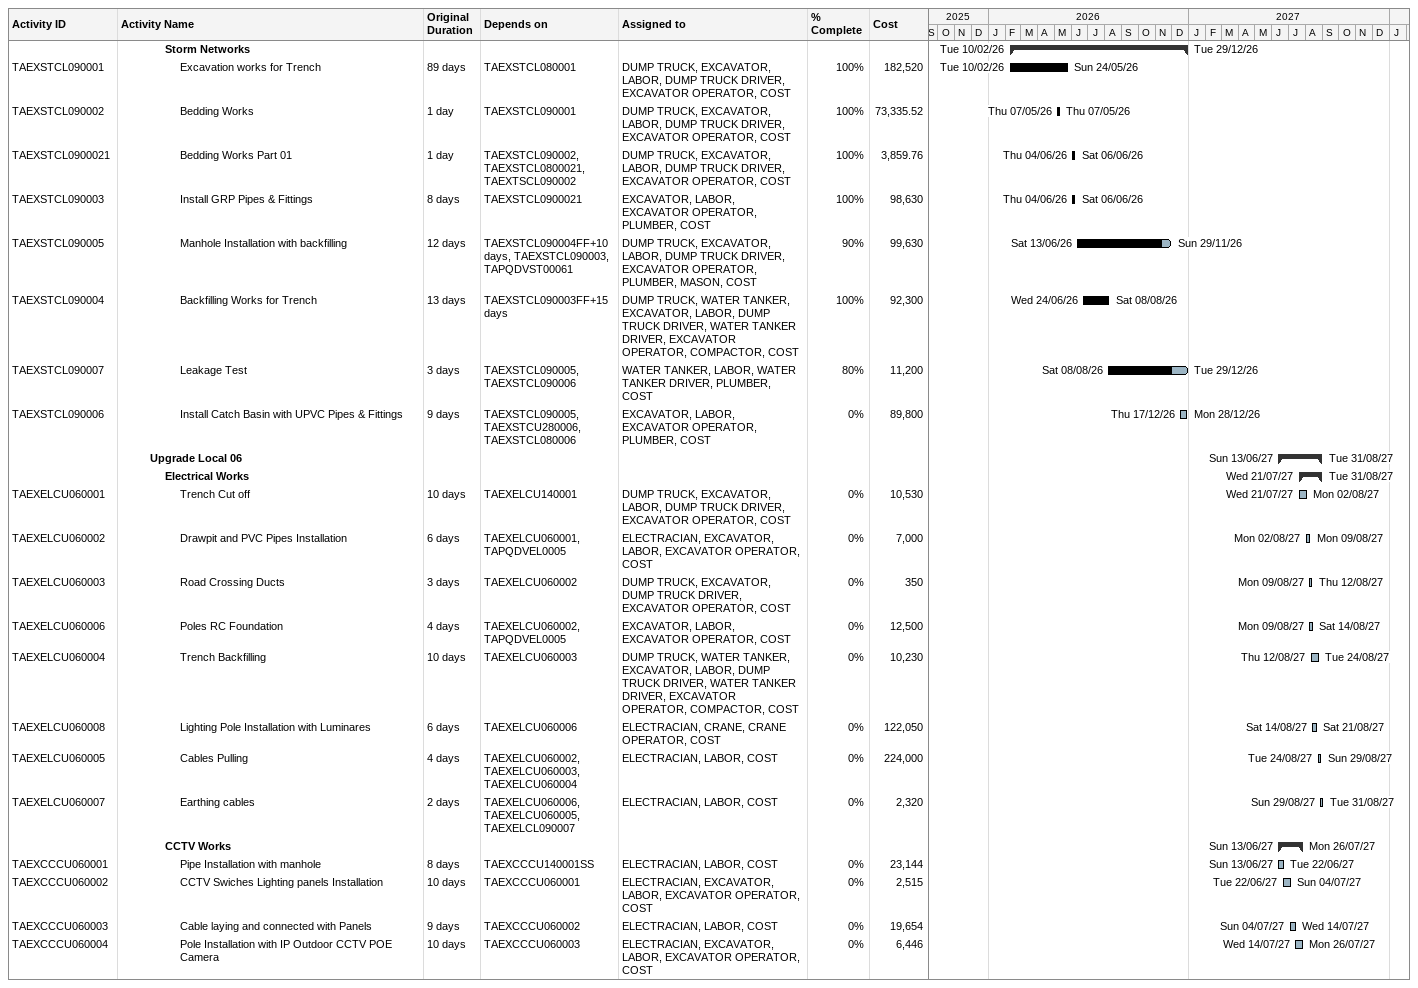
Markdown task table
| ID | Level | Task | Original duration | Start | Finish | Predecessors | Resources | % complete | Cost |
|---|---|---|---|---|---|---|---|---|---|
|  | 4 | **Storm Networks** |  | 2026-02-10 | 2026-12-29 |  |  |  |  |
| TAEXSTCL090001 | 5 | Excavation works for Trench | 89d | 2026-02-10 | 2026-05-24 | TAEXSTCL080001 | DUMP TRUCK, EXCAVATOR, LABOR, DUMP TRUCK DRIVER, EXCAVATOR OPERATOR, COST | 100 | 182520 |
| TAEXSTCL090002 | 5 | Bedding Works | 1d | 2026-05-07 | 2026-05-07 | TAEXSTCL090001 | DUMP TRUCK, EXCAVATOR, LABOR, DUMP TRUCK DRIVER, EXCAVATOR OPERATOR, COST | 100 | 73335.52 |
| TAEXSTCL0900021 | 5 | Bedding Works Part 01 | 1d | 2026-06-04 | 2026-06-06 | TAEXSTCL090002, TAEXSTCL0800021, TAEXTSCL090002 | DUMP TRUCK, EXCAVATOR, LABOR, DUMP TRUCK DRIVER, EXCAVATOR OPERATOR, COST | 100 | 3859.76 |
| TAEXSTCL090003 | 5 | Install GRP Pipes & Fittings | 8d | 2026-06-04 | 2026-06-06 | TAEXSTCL0900021 | EXCAVATOR, LABOR, EXCAVATOR OPERATOR, PLUMBER, COST | 100 | 98630 |
| TAEXSTCL090005 | 5 | Manhole Installation with backfilling | 12d | 2026-06-13 | 2026-11-29 | TAEXSTCL090004FF+10d, TAEXSTCL090003, TAPQDVST00061 | DUMP TRUCK, EXCAVATOR, LABOR, DUMP TRUCK DRIVER, EXCAVATOR OPERATOR, PLUMBER, MASON, COST | 90 | 99630 |
| TAEXSTCL090004 | 5 | Backfilling Works for Trench | 13d | 2026-06-24 | 2026-08-08 | TAEXSTCL090003FF+15d | DUMP TRUCK, WATER TANKER, EXCAVATOR, LABOR, DUMP TRUCK DRIVER, WATER TANKER DRIVER, EXCAVATOR OPERATOR, COMPACTOR, COST | 100 | 92300 |
| TAEXSTCL090007 | 5 | Leakage Test | 3d | 2026-08-08 | 2026-12-29 | TAEXSTCL090005, TAEXSTCL090006 | WATER TANKER, LABOR, WATER TANKER DRIVER, PLUMBER, COST | 80 | 11200 |
| TAEXSTCL090006 | 5 | Install Catch Basin with UPVC Pipes & Fittings | 9d | 2026-12-17 | 2026-12-28 | TAEXSTCL090005, TAEXSTCU280006, TAEXSTCL080006 | EXCAVATOR, LABOR, EXCAVATOR OPERATOR, PLUMBER, COST | 0 | 89800 |
|  | 3 | **Upgrade Local 06** |  | 2027-06-13 | 2027-08-31 |  |  |  |  |
|  | 4 | **Electrical Works** |  | 2027-07-21 | 2027-08-31 |  |  |  |  |
| TAEXELCU060001 | 5 | Trench Cut off | 10d | 2027-07-21 | 2027-08-02 | TAEXELCU140001 | DUMP TRUCK, EXCAVATOR, LABOR, DUMP TRUCK DRIVER, EXCAVATOR OPERATOR, COST | 0 | 10530 |
| TAEXELCU060002 | 5 | Drawpit and PVC Pipes Installation | 6d | 2027-08-02 | 2027-08-09 | TAEXELCU060001, TAPQDVEL0005 | ELECTRACIAN, EXCAVATOR, LABOR, EXCAVATOR OPERATOR, COST | 0 | 7000 |
| TAEXELCU060003 | 5 | Road Crossing Ducts | 3d | 2027-08-09 | 2027-08-12 | TAEXELCU060002 | DUMP TRUCK, EXCAVATOR, DUMP TRUCK DRIVER, EXCAVATOR OPERATOR, COST | 0 | 350 |
| TAEXELCU060006 | 5 | Poles RC Foundation | 4d | 2027-08-09 | 2027-08-14 | TAEXELCU060002, TAPQDVEL0005 | EXCAVATOR, LABOR, EXCAVATOR OPERATOR, COST | 0 | 12500 |
| TAEXELCU060004 | 5 | Trench Backfilling | 10d | 2027-08-12 | 2027-08-24 | TAEXELCU060003 | DUMP TRUCK, WATER TANKER, EXCAVATOR, LABOR, DUMP TRUCK DRIVER, WATER TANKER DRIVER, EXCAVATOR OPERATOR, COMPACTOR, COST | 0 | 10230 |
| TAEXELCU060008 | 5 | Lighting Pole Installation with Luminares | 6d | 2027-08-14 | 2027-08-21 | TAEXELCU060006 | ELECTRACIAN, CRANE, CRANE OPERATOR, COST | 0 | 122050 |
| TAEXELCU060005 | 5 | Cables Pulling | 4d | 2027-08-24 | 2027-08-29 | TAEXELCU060002, TAEXELCU060003, TAEXELCU060004 | ELECTRACIAN, LABOR, COST | 0 | 224000 |
| TAEXELCU060007 | 5 | Earthing cables | 2d | 2027-08-29 | 2027-08-31 | TAEXELCU060006, TAEXELCU060005, TAEXELCL090007 | ELECTRACIAN, LABOR, COST | 0 | 2320 |
|  | 4 | **CCTV Works** |  | 2027-06-13 | 2027-07-26 |  |  |  |  |
| TAEXCCCU060001 | 5 | Pipe Installation with manhole | 8d | 2027-06-13 | 2027-06-22 | TAEXCCCU140001SS | ELECTRACIAN, LABOR, COST | 0 | 23144 |
| TAEXCCCU060002 | 5 | CCTV Swiches Lighting panels Installation | 10d | 2027-06-22 | 2027-07-04 | TAEXCCCU060001 | ELECTRACIAN, EXCAVATOR, LABOR, EXCAVATOR OPERATOR, COST | 0 | 2515 |
| TAEXCCCU060003 | 5 | Cable laying and connected with Panels | 9d | 2027-07-04 | 2027-07-14 | TAEXCCCU060002 | ELECTRACIAN, LABOR, COST | 0 | 19654 |
| TAEXCCCU060004 | 5 | Pole Installation with IP Outdoor CCTV POE Camera | 10d | 2027-07-14 | 2027-07-26 | TAEXCCCU060003 | ELECTRACIAN, EXCAVATOR, LABOR, EXCAVATOR OPERATOR, COST | 0 | 6446 |
